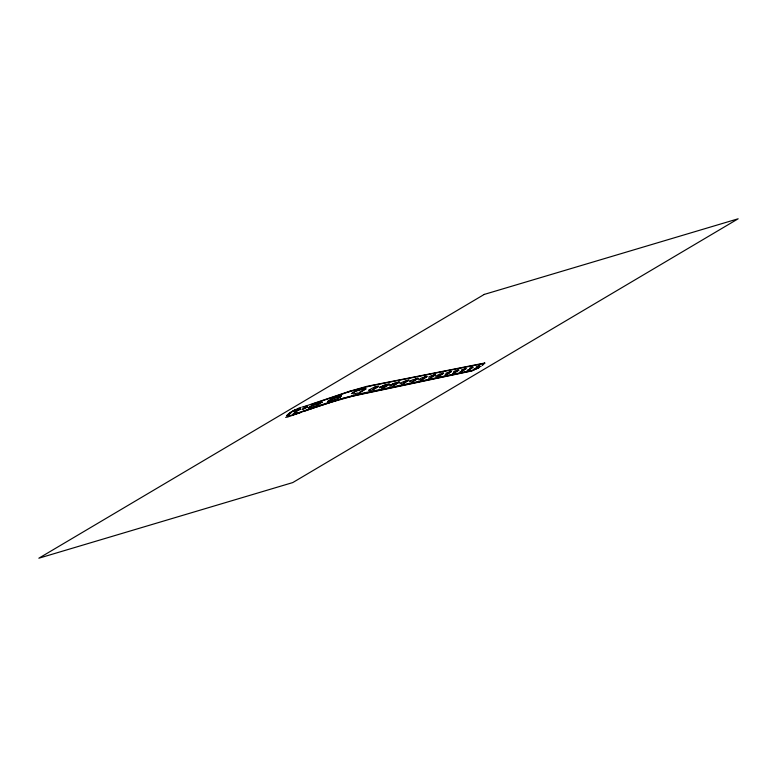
<?xml version="1.0" encoding="UTF-8"?>
<svg xmlns="http://www.w3.org/2000/svg" width="777" height="777" viewBox="0 0 777 777"><rect width="100%" height="100%" fill="white"/><g stroke="black" fill="none" stroke-linecap="round" stroke-linejoin="round"><path stroke-width="1.17" d="M377.943 386.596L372.591 389.792M398.533 382.449L393.599 385.431L399.631 382.109M408.129 380.516L403.214 383.479L409.217 380.176M307.595 406.895L303.933 408.896M294.92 411.635L299.961 409.032A4.866 0.554 -26.4 0 1 300.349 408.993M288.354 415.277L289.617 413.956M286.606 416.093L288.335 414.335M482.264 365.316L483.42 364.054A29.876 3.38 -26.4 0 1 484.1 363.461L484.712 363.092M366.229 388.869L359.858 392.414L364.734 389.355M327.952 401.272L329.574 400.194A5.293 0.602 -26.4 0 1 335.256 397.717M482.682 365.073L483.857 363.869A29.4 3.331 -26.4 0 1 484.731 363.112L484.751 363.102M379.001 386.324L372.882 389.724M418.366 378.35L412.548 381.594L416.511 379.341M328.088 401.214L334.78 397.698A5.089 0.573 -26.4 0 1 335.538 397.465M389.559 384.188L384.12 387.315L386.995 385.635M427.185 376.554L422.037 379.545L425.048 377.739A8.168 0.923 -26.4 0 0 426.039 376.903M435.596 374.873L430.167 377.943L433.449 376.039A8.188 0.923 -26.4 0 0 434.333 375.33A7.605 0.864 -26.4 0 0 434.46 375.194M457.711 370.542L455.429 372.164M443.696 373.232L438.655 376.155L440.744 374.922M451.476 371.668L446.425 374.572L448.115 373.582A6.129 0.69 -26.4 0 0 448.688 373.222A7.828 0.884 -26.4 0 0 450.165 372.125A6.546 0.738 -26.4 0 0 450.291 371.998M458.906 370.202L454.059 372.989L455.108 372.348M368.551 390.219L374.417 387.101M466.151 368.706L461.499 371.435L462.383 370.852M473.076 367.298L468.288 370.075L469.318 369.444A5.216 0.592 -26.4 0 0 472.027 367.618M479.759 365.957L475.203 368.619L477.097 367.434A10.703 1.214 -26.4 0 0 477.904 366.919A4.924 0.554 -26.4 0 0 478.904 366.093M286.917 415.326L287.762 414.549M289.996 413.626L291.249 412.558M287.985 414.345L288.84 413.636A34.839 3.943 -26.4 0 1 289.112 413.413A26.593 3.011 -26.4 0 1 289.403 413.189L289.704 412.975A8.11 0.923 -26.4 0 1 290.035 412.752M359.061 393.939L473.679 369.978L477.729 368.133M288.772 413.956L289.772 413.131M435.635 376.311L439.432 374.174M301.903 409.314L307.605 406.526M379.662 387.781L380.662 387.092M288.791 413.675L289.559 413.306M351.408 393.618L351.971 393.23M308.576 407.721L309.061 407.381M379.739 387.713L380.293 387.334M296.833 412.461L292.23 414.5M389.918 385.771A5.06 0.573 -26.4 0 1 390.287 385.47L391.977 384.44M390.316 385.45L390.841 385.101M473.679 369.978L476.913 368.599M300.213 409.392L295.318 411.752M340.608 396.542L340.695 396.474A4.468 0.505 -26.4 0 1 339.656 397.125M400.573 383.187L400.524 383.216A4.643 0.524 -26.4 0 0 399.883 383.702M323.62 404.632L329.448 402.69M481.128 366.239L480.516 366.637M290.86 412.334L291.336 412.033A7.663 0.864 -26.4 0 1 293.366 410.848L293.725 410.654A7.381 0.835 -26.4 0 1 294.036 410.489L296.824 409.081A4.439 0.505 -26.4 0 1 297.542 408.741L297.785 408.634M290.103 412.704L290.579 412.402A7.751 0.874 -26.4 0 1 291.851 411.645L292.56 411.247A7.624 0.864 -26.4 0 1 293.308 410.848L294.833 410.062M400.602 383.168L404.195 381.293M380.322 387.315L384.285 385.266M390.889 385.062L391.802 384.528M309.421 407.148L310.47 406.546M352.457 392.939L353.914 392.132M410.596 380.915L413.568 379.399M340.676 396.688L340.073 397.037M352.651 392.822L353.69 392.249M479.088 367.443L478.515 367.803M320.503 403.506L319.92 403.836M339.364 397.3L340.015 397.066M428.787 377.03L431.167 375.845M293.764 410.926L293.492 411.082A6.002 0.68 -26.4 0 0 293.065 411.324M381.361 386.693L382.847 385.926M477 368.56L478.943 367.521L478.292 367.919M309.654 407.041L310.237 406.73M420.415 378.632L422.552 377.583M478.797 367.599L478.379 367.88M445.755 373.348L447.377 372.572M294.24 410.373L293.687 410.644A8.965 1.01 -26.4 0 1 294.172 410.392M453.574 371.717L455.001 371.027M295.687 409.906L295.396 410.052A5.73 0.651 -26.4 0 0 294.726 410.402L294.687 410.421A6.187 0.699 -26.4 0 0 292.57 411.625M472.902 370.444L473.591 370.037L473.067 370.367M461.344 370.017L462.344 369.551M318.444 404.594L318.521 404.555A4.526 0.515 -26.4 0 0 319.153 404.234M477.476 368.347L478.098 367.958M318.308 404.662L318.201 404.71A4.837 0.544 -26.4 0 1 317.57 405.011L316.967 405.283M357.808 390.705L359.537 389.937M473.97 368.958L475.106 368.657M293.823 413.335L296.979 412.101M354.768 391.695L354.137 392.026L355.458 391.385M468.24 370.007L467.754 370.231M461.198 371.455L460.712 371.688M316.958 403.836L316.589 404.118A6.041 0.68 -26.4 0 1 319.852 402.748L320.852 402.399M382.906 385.887L383.955 385.402M393.405 383.712L394.23 383.333M317.21 403.71L319.425 402.739M304.283 407.906L304.662 407.731A4.371 0.495 -26.4 0 1 307.07 406.798M438.306 376.214L438.005 376.369M421.513 379.739L421.998 379.458L421.085 379.875M477.68 366.336L476.777 366.695A5.196 0.592 -26.4 0 0 476.34 366.773M393.696 383.585L395.095 382.974M355.497 391.346L357.954 390.375M355.652 391.297L356.041 391.122M464.005 369.075L462.995 369.483A5.08 0.573 -26.4 0 0 462.558 369.561M471.017 367.657L470.007 368.065A5.177 0.583 -26.4 0 0 469.58 368.143M456.721 370.542L455.701 370.959A4.973 0.563 -26.4 0 0 455.273 371.037M298.737 409.392L300.408 408.76M449.155 372.066L448.154 372.474A4.594 0.524 -26.4 0 0 447.698 372.572M441.258 373.669L440.238 374.087A4.604 0.524 -26.4 0 0 439.821 374.164M417.288 378.457L414.607 379.263M433.051 375.32L432.099 375.718M445.833 374.747L446.28 374.621M311.596 407.041L311.567 407.061A5.177 0.583 -26.4 0 1 310.664 407.439L310.596 407.469A5.07 0.573 -26.4 0 1 308.352 408.168M316.754 405.38L315.336 405.973M383.197 387.665L384.081 387.228L383.022 387.713M396.163 382.867L395.551 383.119A5.002 0.563 -26.4 0 0 395.153 383.207M424.533 377.039L423.135 377.535M453.36 373.213L453.875 373.057M294.114 413.199L294.541 413.024A4.526 0.515 -26.4 0 1 296.251 412.402L296.756 412.325M331.429 400.32L331.07 400.456A4.516 0.515 -26.4 0 1 330.497 400.709L330.38 400.747A5.604 0.631 -26.4 0 1 329.904 400.942A5.41 0.612 -26.4 0 1 329.642 401.039L329.798 400.99A5.789 0.651 -26.4 0 0 330.089 400.883L330.439 400.747A4.876 0.554 -26.4 0 0 331.051 400.485L331.07 400.456M374.747 387.364L377.904 386.412M297.96 409.761L298.455 409.547M374.893 387.305L375.689 386.965M375.786 386.907L377.204 386.344M385.411 385.169L387.402 384.333M441.482 373.572L442.482 373.348M396.746 382.605L396.348 382.789M384.003 385.402L385.771 384.761M433.333 375.204L434.46 374.97M298.164 408.731L299.213 408.313M396.658 382.663L398.514 382.255M385.936 384.945L388.189 384.285M370.143 390.103L369.192 390.452M424.611 377.01L426.777 376.311M433.653 375.068L435.246 374.611M406.089 380.817L408.09 380.312M441.909 373.387L443.376 372.979M334.819 399.417L335.101 399.3A8.197 0.932 -26.4 0 0 336.276 398.844M449.834 371.785L451.184 371.406M303.137 409.236L302.574 409.44M338.879 396.192L336.849 397.066A4.545 0.515 -26.4 0 0 336.548 397.202L335.887 397.62A5.779 0.651 -26.4 0 1 339.122 396.27L340.064 395.94M457.439 370.24L458.683 369.901M464.753 368.754L465.909 368.444M471.785 367.336L472.863 367.045M478.554 365.967L479.564 365.695M471.425 371.017L472.688 370.542L362.296 393.803M415.569 378.855L416.074 378.681M300.786 407.439L300.631 407.498A6.216 0.699 -26.4 0 0 300.33 407.604A9.217 1.039 -26.4 0 0 299.912 407.76A10.354 1.175 -26.4 0 0 299.64 407.857L299.32 407.993A7.634 0.864 -26.4 0 0 298.465 408.343M299.689 412.713L310.645 408.925M297.484 413.607L300.563 412.538M303.836 411.402L314.656 407.546M314.743 403.35L352.204 390.734M314.617 403.399L313.5 403.778M320.221 402.447L321.212 402.107M314.384 406.332L312.869 406.837M329.302 401.175L329.409 401.136A5.876 0.66 -26.4 0 0 329.652 401.049L329.001 401.272M313.403 407.585L294.124 414.238M313.558 407.536L331.468 401.486M296.61 413.908L299.359 412.83M296.309 414.015L293.172 415.083M310.732 409.023L323.718 404.467M313.325 403.846L312.616 404.089M296.251 413.898L295.338 414.219M294.609 414.462L295.241 414.248M315.355 407.43L342.521 398.504M396.853 382.595L397.397 382.43M311.907 404.331L310.441 404.827M293.91 414.704L292.735 415.239M291.181 415.753L292.123 415.442M339.627 395.92L340.821 395.522M291.414 415.549L292.356 415.365M290.171 416.093L289.306 416.375M329.429 402.7L352.457 396.202L471.192 371.095M449.329 371.989L450.233 371.785M306.769 406.031L305.429 406.458M331.517 401.466L359.052 393.939M290.103 415.569L291.103 415.239M289.763 416.093L287.946 416.676M288.995 416.482L286.995 417.113A5.905 0.67 -26.4 0 1 286.742 417.191L286.587 417.23M350.777 390.88L350.019 391.122M348.65 391.851L349.242 391.666M289.462 415.763L290.093 415.569M306.828 405.691L348.475 391.618L366.462 386.441L484.722 363.024M351.991 390.802L370.92 385.81M306.565 405.779L305.099 406.216M332.507 400.213L333.809 399.786A6.459 0.728 -26.4 0 0 334.605 399.495M304.399 406.769L303.807 406.944M304.477 406.4L301.962 407.08M342.56 398.494L362.16 393.832M425.019 376.874L426.068 376.68M404.866 381.225L405.934 380.885A4.759 0.534 -26.4 0 1 406.934 380.448M374.407 387.412L374.436 387.402A4.507 0.515 -26.4 0 1 374.66 387.364M353.088 393.988L358.216 392.9M370.988 385.8L484.1 363.461M360.722 389.568L365.598 388.607M370.823 390.287L371.367 390.18M381.449 388.092L382.197 387.937M391.744 385.965L392.453 385.819M401.592 383.925L402.272 383.789M411.014 381.973L411.664 381.847M420.046 380.108L420.668 379.982M428.7 378.321L429.292 378.195M437.004 376.602L437.577 376.486M444.978 374.951L445.532 374.835M452.651 373.368L453.176 373.251M460.023 371.843L460.538 371.736M467.123 370.367L467.618 370.27M377.913 386.14L378.438 386.033M388.325 384.042L389.054 383.896M398.416 382.012L399.116 381.876M408.071 380.07L408.741 379.943M417.317 378.214L417.948 378.088M457.216 370.376L457.731 370.27M464.461 368.91L465.102 368.793M471.435 367.511L472.057 367.395M478.156 366.152L478.729 366.045M361.208 389.714L364.607 389.054M328.147 401.476L328.933 401.291L328.098 401.486M409.401 381.73A4.536 0.515 -26.4 0 1 410.373 381.031M321.999 402.554A4.817 0.544 -26.4 0 1 321.688 402.777M315.831 404.147A4.895 0.554 -26.4 0 0 311.082 406.216L311.295 406.177A5.624 0.641 -26.4 0 1 313.549 405.128A5.381 0.612 -26.4 0 1 316.132 404.186M390.18 386.12A4.613 0.524 -26.4 0 1 389.86 386.159M418.521 379.846A4.507 0.515 -26.4 0 1 419.629 379.069M339.976 395.998A5.264 0.592 -26.4 0 1 340.802 396.425M320.804 402.437A5.361 0.612 -26.4 0 1 322.125 402.486M340.2 396.804A4.681 0.534 -26.4 0 1 339.52 397.212M465.083 369.046A5.303 0.602 -26.4 0 1 462.548 370.755M417.268 378.671A8.353 0.942 -26.4 0 1 416.793 379.127M442.521 373.572A7.77 0.884 -26.4 0 1 440.899 374.825M359.644 390.054A18.318 2.078 -26.4 0 1 360.79 389.801M431.614 375.825A4.409 0.495 -26.4 0 1 432.012 375.747M385.033 385.237A4.749 0.534 -26.4 0 1 385.392 385.169M388.413 384.586A5.429 0.612 -26.4 0 1 386.946 385.654M484.256 294.415L38.85 558.207L292.744 482.585L738.15 218.793L484.256 294.415M339.267 397.348L337.179 398.426A4.545 0.515 -26.4 0 0 339.384 397.416M392.132 384.353L393.143 383.828L392.171 384.333M359.906 392.327L359.314 392.608L359.819 392.424M285.713 417.346L285.683 417.346A6.517 0.738 -26.4 0 1 285.606 417.336"/></g></svg>
